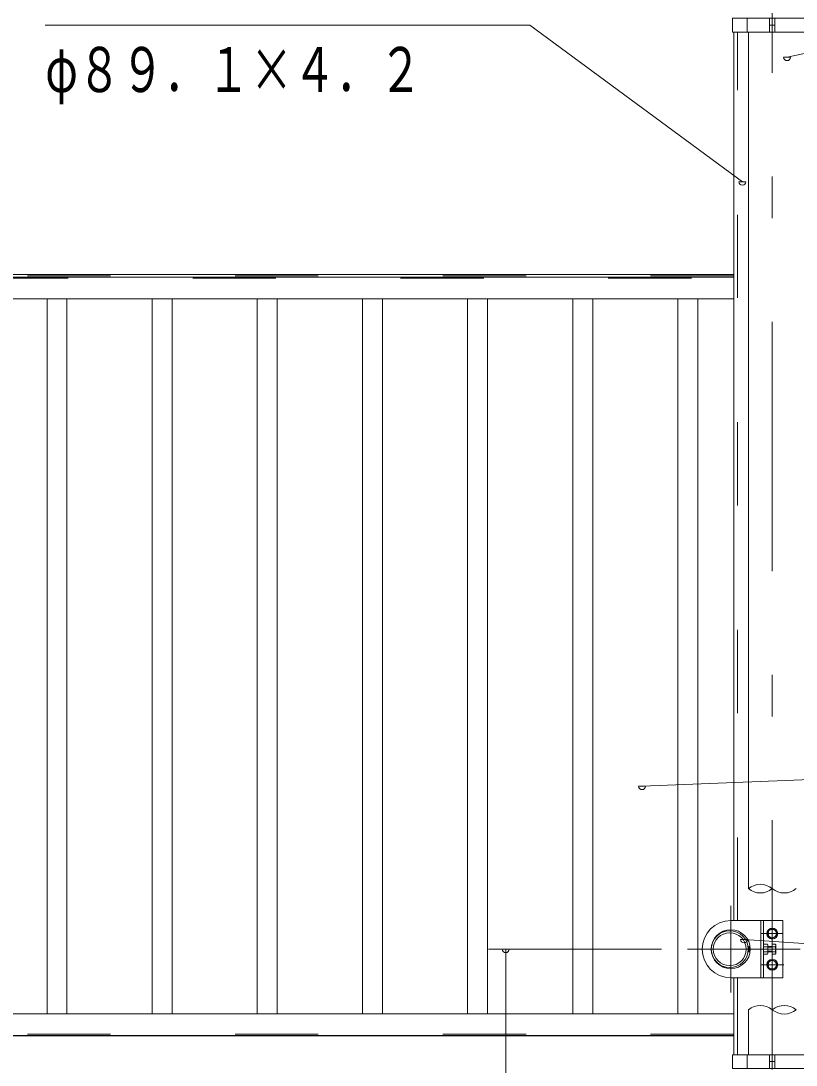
# Model space of a CAD drawing. Units: millimetres, scale not verified. Extents: x -26654 to 26660, y -10500 to 10500.
# Drawn here: x 19278 to 21518, y 1585 to 4602 of the extents above; entities that cross this region are included whole.
import ezdxf
from ezdxf.enums import TextEntityAlignment as Align

# ---------------------------------------------------------------- set-up
doc = ezdxf.new("R2010")
doc.units = ezdxf.units.MM
doc.header["$LTSCALE"] = 60
doc.linetypes.add('USER2', pattern=[10, 4, -6])
doc.linetypes.add('USER3', pattern=[24, 12, -5, 2, -5])
for name, color, linetype, lineweight in [('0-6_2-02BOLD', 7, 'Continuous', 18), ('0-7_2-12HIDDEN', 3, 'USER2', 18), ('0-8_2-22CENTER', 3, 'USER3', 18), ('0-9_2-42THIN', 4, 'Continuous', 18), ('0-A_2-52DIM', 3, 'Continuous', 18)]:
    doc.layers.add(name, color=color, linetype=linetype, lineweight=lineweight)
doc.styles.add('ＭＳ ゴシック', font='')
doc.styles.get('ＭＳ ゴシック').set_extended_font_data('MS Gothic')

msp = doc.modelspace()

# ---------------------------------------------------------------- linework, layer by layer
at = {"layer": '0-6_2-02BOLD'}
for p, q in [((21376.12, 4569.93), (21376.12, 4609.93)), ((21441.24, 4569.93), (21441.24, 4609.93)), ((21456.49, 4589.93), (21441.24, 4589.93)), ((21456.49, 4609.93), (21456.49, 4569.93)), ((21337.49, 2002.43), (21337.49, 4569.93)), ((21380.12, 2094.93), (21380.12, 4569.93)), ((17975.24, 3869.93), (21337.5, 3869.93)), ((21337.5, 3861.93), (17975.24, 3861.93)), ((17975.24, 3799.43), (21337.5, 3799.43)), ((21423.87, 2002.43), (21423.87, 1837.43)), ((21381.87, 1912.43), (21384.62, 1912.43)), ((21423.87, 1927.15), (21435.1, 1927.15)), ((21435.1, 1912.71), (21423.87, 1912.71)), ((21423.87, 1905.5), (21435.1, 1905.5)), ((21436.37, 1927.43), (21448.87, 1927.43)), ((21448.87, 1912.43), (21436.37, 1912.43)), ((21448.87, 1927.15), (21457.61, 1927.15)), ((21457.61, 1912.71), (21448.87, 1912.71)), ((21478.86, 1837.43), (21328.87, 1837.43)), ((21337.49, 1837.43), (21337.49, 1614.93)), ((21337.49, 1733.43), (17975.24, 1733.43)), ((21380.12, 1614.93), (21380.12, 1744.93)), ((17975.24, 1670.93), (21337.49, 1670.93)), ((21337.49, 1669.93), (17975.24, 1669.93)), ((21376.12, 1574.93), (21376.12, 1614.93)), ((21441.24, 1574.93), (21441.24, 1614.93)), ((21456.49, 1614.93), (21456.49, 1574.93)), ((21456.49, 1594.93), (21441.24, 1594.93))]:
    msp.add_line(p, q, dxfattribs=at)
for points in [[(21564.24, 4569.93), (21333.5, 4569.93), (21333.5, 4609.93), (21564.24, 4609.93)], [(21436.37, 1957.71), (21448.87, 1950.5), (21461.37, 1957.71), (21461.37, 1972.15), (21448.87, 1979.36), (21436.37, 1972.15)], [(21458.87, 1932.18), (21457.61, 1934.36), (21448.87, 1934.36), (21448.87, 1905.5), (21457.61, 1905.5), (21458.87, 1907.68)], [(21436.37, 1867.71), (21448.87, 1860.5), (21461.37, 1867.71), (21461.37, 1882.15), (21448.87, 1889.36), (21436.37, 1882.15)], [(21333.5, 1574.93), (21564.24, 1574.93), (21564.24, 1614.93), (21333.5, 1614.93)]]:
    msp.add_lwpolyline(points, close=True, dxfattribs=at)
for points in [[(21478.86, 1837.43), (21478.86, 2002.43), (21328.87, 2002.43)], [(21435.1, 1905.5), (21436.37, 1907.68), (21436.37, 1932.18), (21435.1, 1934.36), (21423.87, 1934.36)], [(21384.62, 1927.43), (21381.87, 1927.43), (21381.87, 1912.43), (21379.37, 1914.93), (21379.37, 1924.93), (21381.87, 1927.43)]]:
    msp.add_lwpolyline(points, dxfattribs=at)
for centre, radius in [((21328.87, 1919.93), 56.25), ((21325.99, 1919.93), 53.38), ((21325.99, 1919.93), 47.62), ((21448.87, 1964.93), 15.62), ((21448.87, 1964.93), 12.25), ((21448.87, 1874.93), 15.62), ((21448.87, 1874.93), 12.25)]:
    msp.add_circle(centre, radius, dxfattribs=at)
for centre, radius, start, end in [((21328.87, 1919.93), 82.5, 90, 270), ((21430.57, 1930.76), 5.79, 321.46857, 360), ((21415.09, 1919.93), 21.27, 340.17088, 19.83133), ((21430.58, 1909.1), 5.79, 0, 38.54623), ((21437.59, 1919.93), 21.27, 340.16867, 19.82912), ((21453.07, 1909.1), 5.79, 0, 38.53143), ((21453.08, 1930.76), 5.79, 321.45377, 0)]:
    msp.add_arc(centre, radius, start, end, dxfattribs=at)
at = {"layer": '0-7_2-12HIDDEN'}
for p, q in [((21347.99, 2002.43), (21347.99, 4569.93)), ((21337.5, 3865.93), (17975.24, 3865.93)), ((17975.24, 3858.93), (21337.5, 3858.93)), ((21415.87, 1837.43), (21415.87, 2002.43)), ((21348, 1614.93), (21348, 1837.43)), ((21337.49, 1673.93), (17975.24, 1673.93))]:
    msp.add_line(p, q, dxfattribs=at)
at = {"layer": '0-8_2-22CENTER'}
for p, q in [((21448.87, 5172.43), (21448.87, -1305.07)), ((21328.87, 1794.93), (21328.87, 2044.93)), ((21417.61, 1964.93), (21480.12, 1964.93)), ((21528.87, 1919.93), (21203.87, 1919.93)), ((21481.75, 1874.93), (21417.61, 1874.93))]:
    msp.add_line(p, q, dxfattribs=at)
at = {"layer": '0-9_2-42THIN'}
for p, q in [((19353.87, 1733.43), (19353.87, 3799.43)), ((19411.37, 3799.43), (19411.37, 1733.43)), ((19657.62, 1733.43), (19657.62, 3799.43)), ((19715.12, 3799.43), (19715.12, 1733.43)), ((19961.37, 1733.43), (19961.37, 3799.43)), ((20018.87, 3799.43), (20018.87, 1733.43)), ((20265.12, 1733.43), (20265.12, 3799.43)), ((20322.62, 3799.43), (20322.62, 1733.43)), ((20568.87, 1733.43), (20568.87, 3799.43)), ((20626.37, 3799.43), (20626.37, 1733.43)), ((20872.62, 1733.43), (20872.62, 3799.43)), ((20930.12, 3799.43), (20930.12, 1733.43)), ((21176.37, 1733.43), (21176.37, 3799.43)), ((21233.87, 3799.43), (21233.87, 1733.43)), ((21384.85, 1925.43), (21379.87, 1925.43)), ((21379.87, 1914.43), (21384.85, 1914.43)), ((21436.37, 1925.43), (21448.87, 1925.43)), ((21448.87, 1914.43), (21436.37, 1914.43))]:
    msp.add_line(p, q, dxfattribs=at)
for centre, radius, start, end in [((21414.49, 2053.92), 53.51, 50.03191, 129.96809), ((21414.49, 2135.94), 53.51, 230.03191, 309.96809), ((21483.24, 2135.95), 53.52, 230.03349, 309.96651), ((21414.49, 1703.91), 53.52, 50.03349, 129.96651), ((21483.24, 1703.92), 53.51, 50.03191, 129.96809), ((21483.24, 1785.94), 53.51, 230.03191, 309.96809)]:
    msp.add_arc(centre, radius, start, end, dxfattribs=at)
at = {"layer": '0-A_2-52DIM'}
for p, q in [((21501.36, 4497.62), (21481.36, 4497.62)), ((21372.32, 4137.53), (21352.32, 4137.53)), ((23548.87, 2489.93), (21072.59, 2390.96)), ((21082.59, 2390.96), (21062.59, 2390.96)), ((21377.27, 1948.24), (21357.27, 1948.24)), ((21128.87, 1919.93), (20628.87, 1919.93)), ((20688.87, 1919.93), (20668.87, 1919.93)), ((20678.87, 1919.93), (20678.87, 1094.93))]:
    msp.add_line(p, q, dxfattribs=at)
for points in [[(21491.36, 4497.62), (23548.87, 4939.94), (25548.87, 4939.94)], [(21362.32, 4137.53), (20748.87, 4589.93), (19348.87, 4589.93)], [(25123.87, 1789.93), (23723.87, 1789.93), (21367.27, 1948.24)]]:
    msp.add_lwpolyline(points, dxfattribs=at)
for centre in [(21491.36, 4497.62), (21362.32, 4137.53), (21072.59, 2390.96), (21367.27, 1948.24), (20678.87, 1919.93)]:
    msp.add_arc(centre, 10, 180, 0, dxfattribs=at)

# ---------------------------------------------------------------- texts
at = {"layer": '0-A_2-52DIM', "color": 7, "style": 'ＭＳ ゴシック', "width": 0.7}
msp.add_text('φ８９．１×４．２', height=130.2, dxfattribs=at).set_placement((19348.87, 4357.69), align=Align.BOTTOM_LEFT)

doc.saveas('drawing.dxf')
